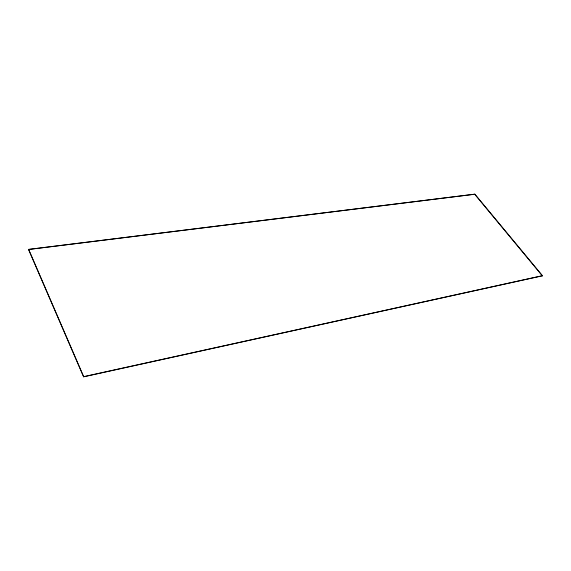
<?xml version="1.0" encoding="UTF-8"?>
<svg xmlns="http://www.w3.org/2000/svg" width="571" height="571" viewBox="0 0 571 571"><rect width="100%" height="100%" fill="white"/><g stroke="black" fill="none" stroke-linecap="round" stroke-linejoin="round"><path stroke-width="0.86" d="M28.55 249.448L474.844 194.197L542.45 275.743L83.659 376.803L28.55 249.448L474.844 194.197M83.659 376.803L28.579 249.306M83.701 376.674L542.45 275.743M474.779 194.297L542.371 275.843"/></g></svg>
